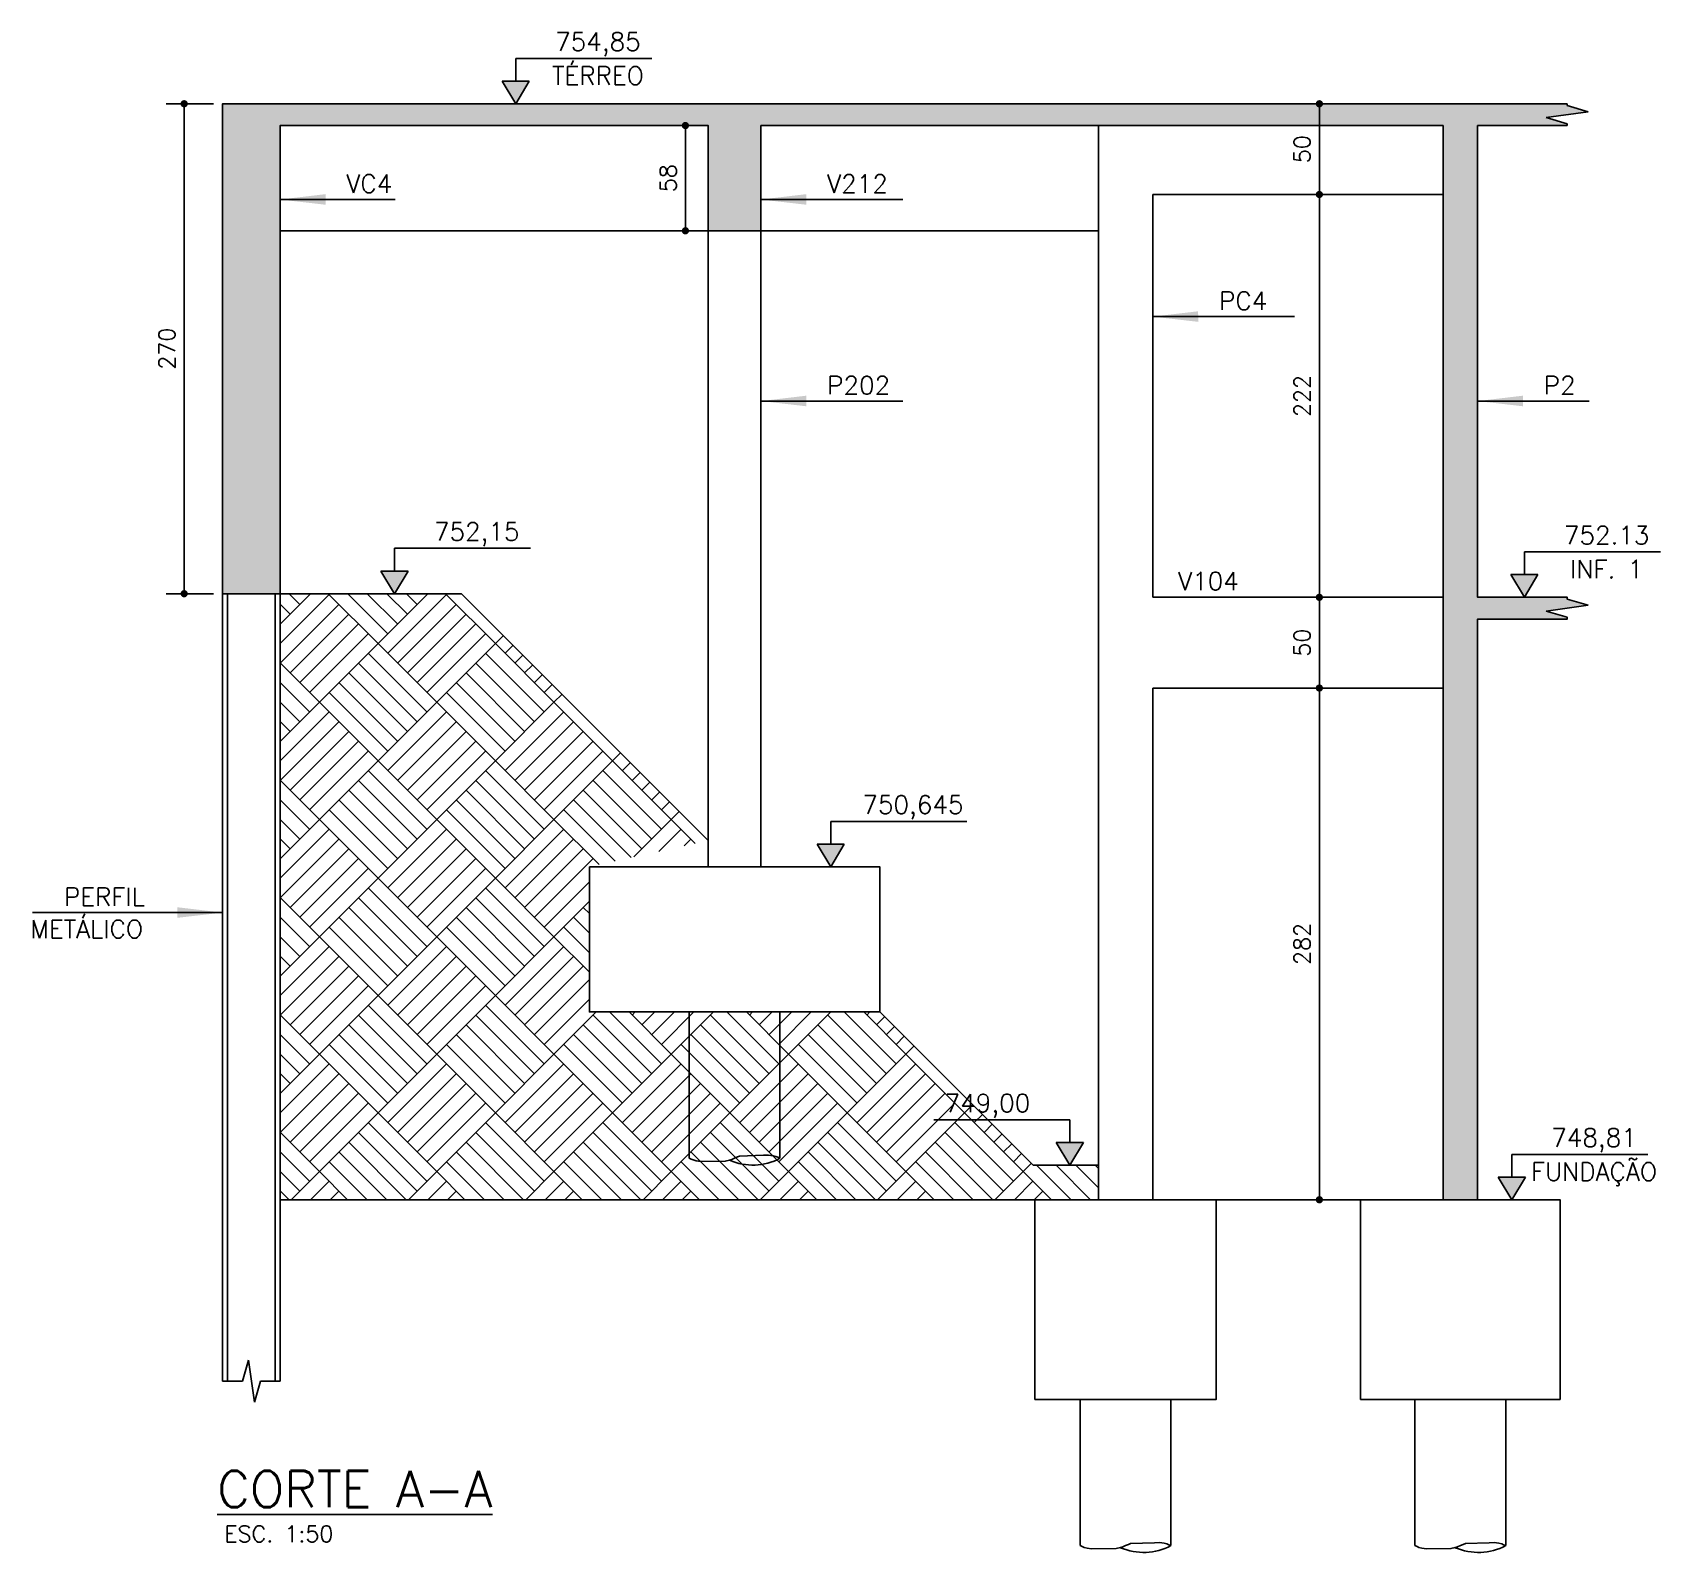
# Model space of a CAD drawing. Extents: x -15987 to 10953, y -16747 to -1189.
# Drawn here: x 9921 to 10818, y -16747 to -15909 of the extents above; entities that cross this region are included whole.
import ezdxf
from ezdxf.enums import TextEntityAlignment as Align

# ---------------------------------------------------------------- set-up
doc = ezdxf.new("R2010")
doc.units = 0
doc.header["$LTSCALE"] = 25
for name, color, linetype in [('COTA', 1, 'Continuous'), ('H2', 252, 'Continuous'), ('Linha_fina', 1, 'Continuous'), ('PENA_01', 1, 'Continuous'), ('PENA_03', 3, 'Continuous'), ('Pena_1', 1, 'Continuous'), ('T1', 2, 'Continuous'), ('TEXTO', 3, 'Continuous')]:
    doc.layers.add(name, color=color, linetype=linetype)
doc.styles.add('COTA', font='romans.shx')
doc.styles.get("Standard").update_dxf_attribs({"font": 'romans.shx'})
doc.styles.add('TEXTO', font='romans.shx', dxfattribs={"height": 10})
doc.styles.add('Texto1', font='romans.shx', dxfattribs={"height": 9})
doc.styles.add('Texto3', font='romans.shx', dxfattribs={"height": 20})
doc.dimstyles.new('forma', dxfattribs={"dimscale": 5, "dimtxt": 1.8, "dimasz": 0.8, "dimexe": 2, "dimexo": 1, "dimgap": 1, "dimtad": 1, "dimdec": 1, "dimzin": 9, "dimtxsty": 'COTA', "dimblk1": 'DOT', "dimblk2": 'DOT', "dimsah": 1, "dimcen": 0, "dimdle": 1, "dimclrd": 256, "dimclre": 256, "dimclrt": 2, "dimadec": 0, "dimazin": 0, "dimtfac": 1, "dimtdec": 0, "dimtmove": 0, "dimatfit": 3, "dimfxl": 1, "dimtolj": 1, "dimtzin": 0, "dimarcsym": 0})

# ---------------------------------------------------------------- blocks, each defined once
blk = doc.blocks.new('elevação_d')
at = {"layer": 'Linha_fina', "linetype": 'Continuous'}
blk.add_hatch(color=256, dxfattribs=at).paths.add_polyline_path([(0, 0), (1.5, 2.5), (-1.5, 2.5)])
at = {"layer": 'Linha_fina'}
for p, q in [((0, 5), (0, 2.5)), ((0, 5), (15, 5)), ((0, 0), (-1.5, 2.5)), ((-1.5, 2.5), (1.5, 2.5)), ((1.5, 2.5), (0, 0))]:
    blk.add_line(p, q, dxfattribs=at)
at = {"layer": 'TEXTO', "linetype": 'Continuous', "style": 'TEXTO'}
for p in [(9.07, 5.25), (9.07, 1.5)]:
    blk.add_attdef('XXXX.XX', text='', height=2, dxfattribs=at).set_placement(p, align=Align.BOTTOM_CENTER)
blk = doc.blocks.new('interrup')
at = {"layer": 'Linha_fina'}
for p, q in [((-1, 0), (-0.33, 2.31)), ((0.33, -2.31), (-0.33, 2.31)), ((1, 0), (0.33, -2.31))]:
    blk.add_line(p, q, dxfattribs=at)
blk = doc.blocks.new('ss')
at = {"layer": 'Linha_fina'}
blk.add_solid([(0, 0), (-2.501, -0.287), (-2.499, 0.296)], dxfattribs=at)
blk = doc.blocks.new('_Dot')
at = {"color": 0, "linetype": 'ByBlock', "lineweight": -2}
blk.add_line((-0.5, 0), (-1, 0), dxfattribs=at)
at = {"color": 0, "linetype": 'ByBlock', "const_width": 0.5}
blk.add_lwpolyline([(-0.25, 0, 1), (0.25, 0, 1)], format="xyb", close=True, dxfattribs=at)
blk = doc.blocks.new('*D585')
at = {"layer": 'COTA', "lineweight": -2, "transparency": 16777216}
for p, q in [((10634.22, -16270.24), (10619.81, -16270.24)), ((10629.81, -16548.24), (10629.81, -16274.24)), ((10634.22, -16552.24), (10619.81, -16552.24))]:
    blk.add_line(p, q, dxfattribs=at)
at = {"layer": 'Defpoints', "color": 0, "transparency": 16777216}
for p in [(10629.81, -16270.24), (10639.22, -16270.24), (10639.22, -16552.24)]:
    blk.add_point(p, dxfattribs=at)
at = {"layer": 'COTA', "lineweight": -2, "transparency": 16777216, "xscale": 4, "yscale": 4, "zscale": 4}
for p, rotation in [((10629.81, -16270.24), 90), ((10629.81, -16552.24), 270)]:
    blk.add_blockref('_Dot', p, dxfattribs=dict(at, rotation=rotation))
at = {"layer": 'COTA', "color": 2, "transparency": 16777216, "insert": (10620.31, -16411.24), "char_height": 9, "attachment_point": 5, "rotation": 90, "style": 'COTA'}
blk.add_mtext('\\A1;282 ', dxfattribs=at)
blk = doc.blocks.new('*D586')
at = {"layer": 'COTA', "lineweight": -2, "transparency": 16777216}
for p, q in [((10634.81, -16220.24), (10639.81, -16220.24)), ((10629.81, -16266.24), (10629.81, -16224.24)), ((10634.22, -16270.24), (10619.81, -16270.24))]:
    blk.add_line(p, q, dxfattribs=at)
at = {"layer": 'Defpoints', "color": 0, "transparency": 16777216}
for p in [(10629.81, -16220.24), (10629.81, -16220.24), (10639.22, -16270.24)]:
    blk.add_point(p, dxfattribs=at)
at = {"layer": 'COTA', "lineweight": -2, "transparency": 16777216, "xscale": 4, "yscale": 4, "zscale": 4}
for p, rotation in [((10629.81, -16220.24), 90), ((10629.81, -16270.24), 270)]:
    blk.add_blockref('_Dot', p, dxfattribs=dict(at, rotation=rotation))
at = {"layer": 'COTA', "color": 2, "transparency": 16777216, "insert": (10620.31, -16245.24), "char_height": 9, "attachment_point": 5, "rotation": 90, "style": 'COTA'}
blk.add_mtext('\\A1;50 ', dxfattribs=at)
blk = doc.blocks.new('*D587')
at = {"layer": 'COTA', "lineweight": -2, "transparency": 16777216}
for p, q in [((10634.81, -15998.24), (10639.81, -15998.24)), ((10629.81, -16216.24), (10629.81, -16002.24)), ((10634.81, -16220.24), (10639.81, -16220.24))]:
    blk.add_line(p, q, dxfattribs=at)
at = {"layer": 'Defpoints', "color": 0, "transparency": 16777216}
for p in [(10629.81, -15998.24), (10629.81, -15998.24), (10629.81, -16220.24)]:
    blk.add_point(p, dxfattribs=at)
at = {"layer": 'COTA', "lineweight": -2, "transparency": 16777216, "xscale": 4, "yscale": 4, "zscale": 4}
for p, rotation in [((10629.81, -15998.24), 90), ((10629.81, -16220.24), 270)]:
    blk.add_blockref('_Dot', p, dxfattribs=dict(at, rotation=rotation))
at = {"layer": 'COTA', "color": 2, "transparency": 16777216, "insert": (10620.31, -16109.24), "char_height": 9, "attachment_point": 5, "rotation": 90, "style": 'COTA'}
blk.add_mtext('\\A1;222 ', dxfattribs=at)
blk = doc.blocks.new('*D588')
at = {"layer": 'COTA', "lineweight": -2, "transparency": 16777216}
for p, q in [((10629.81, -15994.24), (10629.81, -15952.24)), ((10634.81, -15948.24), (10639.81, -15948.24)), ((10634.81, -15998.24), (10639.81, -15998.24))]:
    blk.add_line(p, q, dxfattribs=at)
at = {"layer": 'Defpoints', "color": 0, "transparency": 16777216}
for p in [(10629.81, -15948.24), (10629.81, -15948.24), (10629.81, -15998.24)]:
    blk.add_point(p, dxfattribs=at)
at = {"layer": 'COTA', "lineweight": -2, "transparency": 16777216, "xscale": 4, "yscale": 4, "zscale": 4}
for p, rotation in [((10629.81, -15948.24), 90), ((10629.81, -15998.24), 270)]:
    blk.add_blockref('_Dot', p, dxfattribs=dict(at, rotation=rotation))
at = {"layer": 'COTA', "color": 2, "transparency": 16777216, "insert": (10620.31, -15973.24), "char_height": 9, "attachment_point": 5, "rotation": 90, "style": 'COTA'}
blk.add_mtext('\\A1;50 ', dxfattribs=at)
blk = doc.blocks.new('*D589')
at = {"layer": 'COTA', "lineweight": -2, "transparency": 16777216}
for p, q in [((10020.31, -15948.24), (9994.1, -15948.24)), ((10004.1, -16214.24), (10004.1, -15952.24)), ((10020.31, -16218.24), (9994.1, -16218.24))]:
    blk.add_line(p, q, dxfattribs=at)
at = {"layer": 'Defpoints', "color": 0, "transparency": 16777216}
for p in [(10004.1, -15948.24), (10025.31, -15948.24), (10025.31, -16218.24)]:
    blk.add_point(p, dxfattribs=at)
at = {"layer": 'COTA', "lineweight": -2, "transparency": 16777216, "xscale": 4, "yscale": 4, "zscale": 4}
for p, rotation in [((10004.1, -15948.24), 90), ((10004.1, -16218.24), 270)]:
    blk.add_blockref('_Dot', p, dxfattribs=dict(at, rotation=rotation))
at = {"layer": 'COTA', "color": 2, "transparency": 16777216, "insert": (9994.6, -16083.24), "char_height": 9, "attachment_point": 5, "rotation": 90, "style": 'COTA'}
blk.add_mtext('\\A1;270 ', dxfattribs=at)
blk = doc.blocks.new('*D590')
at = {"layer": 'COTA', "lineweight": -2, "transparency": 16777216}
for p, q in [((10288.01, -15960.24), (10270.38, -15960.24)), ((10280.38, -16014.24), (10280.38, -15964.24)), ((10288.01, -16018.24), (10270.38, -16018.24))]:
    blk.add_line(p, q, dxfattribs=at)
at = {"layer": 'Defpoints', "color": 0, "transparency": 16777216}
for p in [(10280.38, -15960.24), (10293.01, -15960.24), (10293.01, -16018.24)]:
    blk.add_point(p, dxfattribs=at)
at = {"layer": 'COTA', "lineweight": -2, "transparency": 16777216, "xscale": 4, "yscale": 4, "zscale": 4}
for p, rotation in [((10280.38, -15960.24), 90), ((10280.38, -16018.24), 270)]:
    blk.add_blockref('_Dot', p, dxfattribs=dict(at, rotation=rotation))
at = {"layer": 'COTA', "color": 2, "transparency": 16777216, "insert": (10270.88, -15989.24), "char_height": 9, "attachment_point": 5, "rotation": 90, "style": 'COTA'}
blk.add_mtext('\\A1;58 ', dxfattribs=at)

msp = doc.modelspace()

# ---------------------------------------------------------------- hatches: boundary and pattern name
at = {"layer": 'COTA'}
h = msp.add_hatch(dxfattribs=at)
h.set_pattern_fill('AR-PARQ1', color=256, scale=0.15, angle=45, style=0)
h.set_pattern_definition([(135, (5843.494, -8034.184), (-64.65784, 0), [45.72, -45.72]), (135, (5848.88, -8028.796), (-64.65784, 0), [45.72, -45.72]), (135, (5854.27, -8023.41), (-64.65784, 0), [45.72, -45.72]), (135, (5859.66, -8018.02), (-64.65784, 0), [45.72, -45.72]), (135, (5865.047, -8012.63), (-64.65784, 0), [45.72, -45.72]), (135, (5870.435, -8007.244), (-64.65784, 0), [45.72, -45.72]), (135, (5875.823, -8001.855), (-64.65784, 0), [45.72, -45.72]), (45, (5811.165, -8001.855), (64.65784, 0), [45.72, -45.72]), (45, (5805.777, -7996.467), (64.65784, 0), [45.72, -45.72]), (45, (5800.39, -7991.08), (64.65784, 0), [45.72, -45.72]), (45, (5795, -7985.69), (64.65784, 0), [45.72, -45.72]), (45, (5789.612, -7980.303), (64.65784, 0), [45.72, -45.72]), (45, (5784.224, -7974.915), (64.65784, 0), [45.72, -45.72]), (45, (5778.836, -7969.526), (64.65784, 0), [45.72, -45.72])])
h.paths.add_polyline_path([(10057.01, -16218.24), (10157.01, -16218.24), (10293.01, -16354.24), (10227.51, -16368.74), (10227.51, -16448.74), (10282.51, -16448.74), (10387.51, -16448.74), (10472.01, -16533.24), (10508.01, -16533.24), (10508.01, -16552.24), (10057.01, -16552.24)])
at = {"layer": 'H2'}
msp.add_hatch(color=256, dxfattribs=at).paths.add_polyline_path([(10717.01, -15960.24), (10766.4, -15960.24), (10766.4, -15959.24), (10754.85, -15955.91), (10777.94, -15952.58), (10766.4, -15949.24), (10766.4, -15948.24), (10072.31, -15948.24), (10025.31, -15948.24), (10025.31, -16218.24), (10057.01, -16218.24), (10057.01, -15960.24), (10293.01, -15960.24), (10293.01, -16018.24), (10322.01, -16018.24), (10322.01, -15960.24), (10698.01, -15960.24), (10698.01, -16552.24), (10717.01, -16552.24), (10717.01, -16232.24), (10766.4, -16232.24), (10766.4, -16231.24), (10754.85, -16227.91), (10777.94, -16224.58), (10766.4, -16221.24), (10766.4, -16220.24), (10717.01, -16220.24)])

# ---------------------------------------------------------------- linework, layer by layer
at = {"layer": 'COTA'}
for p, q in [((10157.01, -16218.24), (10057.01, -16218.24)), ((10157.01, -16218.24), (10293.01, -16354.24)), ((10538.01, -16220.24), (10698.01, -16220.24)), ((10538.01, -16270.24), (10698.01, -16270.24)), ((10282.51, -16448.74), (10282.51, -16529.37)), ((10332.51, -16448.74), (10332.51, -16529.37)), ((10387.51, -16448.74), (10472.01, -16533.24)), ((10472.01, -16533.24), (10508.01, -16533.24)), ((10498.01, -16662.24), (10498.01, -16742.87)), ((10548.01, -16662.24), (10548.01, -16742.87)), ((10682.51, -16662.24), (10682.51, -16742.87)), ((10732.51, -16662.24), (10732.51, -16742.87))]:
    msp.add_line(p, q, dxfattribs=at)
for points in [[(10332.51, -16529.37), (10331.39, -16528.85), (10330.3, -16528.43), (10328.78, -16528.01), (10326.24, -16527.65), (10323.44, -16527.75), (10310.28, -16528.26), (10309.1, -16528.66), (10307.51, -16529.37)], [(10282.51, -16529.37), (10283.63, -16529.89), (10284.72, -16530.31), (10286.24, -16530.73), (10288.79, -16531.09), (10302.3, -16530.99), (10304.74, -16530.48), (10305.92, -16530.08), (10307.51, -16529.37)], [(10498.01, -16742.87), (10499.13, -16743.39), (10500.22, -16743.81), (10501.74, -16744.23), (10504.29, -16744.59), (10517.8, -16744.49), (10520.24, -16743.98), (10521.42, -16743.58), (10523.01, -16742.87)], [(10548.01, -16742.87), (10546.89, -16742.35), (10545.8, -16741.93), (10544.28, -16741.51), (10541.74, -16741.15), (10538.94, -16741.25), (10525.78, -16741.76), (10524.6, -16742.16), (10523.01, -16742.87)], [(10682.51, -16742.87), (10683.63, -16743.39), (10684.72, -16743.81), (10686.24, -16744.23), (10688.79, -16744.59), (10702.3, -16744.49), (10704.74, -16743.98), (10705.92, -16743.58), (10707.51, -16742.87)], [(10732.51, -16742.87), (10731.39, -16742.35), (10730.3, -16741.93), (10728.78, -16741.51), (10726.24, -16741.15), (10723.44, -16741.25), (10710.28, -16741.76), (10709.1, -16742.16), (10707.51, -16742.87)]]:
    msp.add_lwpolyline(points, dxfattribs=at)
for centre in [(10317.47, -16501.03), (10532.97, -16714.53), (10717.47, -16714.53)]:
    msp.add_arc(centre, 32.09, 246.63208, 297.96046, dxfattribs=at)
at = {"layer": 'Linha_fina'}
for p, q in [((10766.4, -15949.24), (10766.4, -15948.24)), ((10766.4, -15960.24), (10766.4, -15959.24)), ((10120.46, -16001.01), (10057.01, -16001.01)), ((10400.17, -16001.01), (10322.01, -16001.01)), ((10616.17, -16065.55), (10538.01, -16065.55)), ((10400.17, -16112.08), (10322.01, -16112.08)), ((10778.53, -16112.08), (10717.01, -16112.08)), ((9920.53, -16394), (10025.31, -16394)), ((10025.31, -16652.24), (10036.16, -16652.24)), ((10046.16, -16652.24), (10057.01, -16652.24))]:
    msp.add_line(p, q, dxfattribs=at)
at = {"layer": 'PENA_01'}
for p, q in [((10508.01, -16552.24), (10508.01, -15960.24)), ((10698.01, -15998.24), (10538.01, -15998.24)), ((10538.01, -15998.24), (10538.01, -16220.24)), ((10057.01, -16018.24), (10293.01, -16018.24)), ((10322.01, -16018.24), (10508.01, -16018.24)), ((10025.31, -16218.24), (10025.31, -16652.24)), ((10028, -16218.24), (10028, -16652.24)), ((10054.32, -16218.24), (10054.32, -16652.24)), ((10057.01, -16218.24), (10057.01, -16652.24)), ((10538.01, -16270.24), (10538.01, -16552.24))]:
    msp.add_line(p, q, dxfattribs=at)
for points in [[(10293.01, -16018.24), (10293.01, -16368.74)], [(10322.01, -16018.24), (10322.01, -16368.74)]]:
    msp.add_lwpolyline(points, dxfattribs=at)
for points in [[(10227.51, -16368.74), (10387.51, -16368.74), (10387.51, -16448.74), (10227.51, -16448.74)], [(10473.01, -16552.24), (10573.01, -16552.24), (10573.01, -16662.24), (10473.01, -16662.24)]]:
    msp.add_lwpolyline(points, close=True, dxfattribs=at)
at = {"layer": 'PENA_03'}
msp.add_line((10057.01, -16552.24), (10759.44, -16552.24), dxfattribs=at)
for points in [[(10766.4, -15948.24), (10072.31, -15948.24), (10025.31, -15948.24), (10025.31, -16218.24), (10057.01, -16218.24), (10057.01, -15960.24), (10293.01, -15960.24), (10293.01, -16018.24), (10322.01, -16018.24), (10322.01, -15960.24), (10698.01, -15960.24), (10698.01, -16552.24)], [(10766.4, -15960.24), (10717.01, -15960.24), (10717.01, -16220.24), (10766.4, -16220.24), (10766.4, -16221.24)], [(10766.4, -16231.24), (10766.4, -16232.24), (10717.01, -16232.24), (10717.01, -16552.24)]]:
    msp.add_lwpolyline(points, dxfattribs=at)
msp.add_lwpolyline([(10652.51, -16552.24), (10762.51, -16552.24), (10762.51, -16662.24), (10652.51, -16662.24)], close=True, dxfattribs=at)

# ---------------------------------------------------------------- block references
at = {"layer": 'COTA'}
ref = msp.add_blockref('elevação_d', (10186.83, -15948.24), dxfattribs=dict(at, xscale=5, yscale=5, zscale=5))
ref.add_attrib('XXXX.XX', '754,85', dxfattribs={"layer": 'TEXTO', "linetype": 'Continuous', "height": 10, "style": 'TEXTO'}).set_placement((10232.19, -15921.99), align=Align.BOTTOM_CENTER)
ref.add_attrib('XXXX.XX', 'TÉRREO', dxfattribs={"layer": 'TEXTO', "linetype": 'Continuous', "height": 10, "style": 'TEXTO'}).set_placement((10232.19, -15940.74), align=Align.BOTTOM_CENTER)
ref = msp.add_blockref('elevação_d', (10120.02, -16218.24), dxfattribs=dict(at, xscale=5, yscale=5, zscale=5))
ref.add_attrib('XXXX.XX', '752,15', dxfattribs={"layer": 'TEXTO', "linetype": 'Continuous', "height": 10, "style": 'TEXTO'}).set_placement((10165.38, -16191.99), align=Align.BOTTOM_CENTER)
ref = msp.add_blockref('elevação_d', (10742.81, -16220.24), dxfattribs=dict(at, xscale=5, yscale=5, zscale=5))
ref.add_attrib('XXXX.XX', '752.13', dxfattribs={"layer": 'TEXTO', "linetype": 'Continuous', "height": 10, "style": 'TEXTO'}).set_placement((10788.17, -16193.99), align=Align.BOTTOM_CENTER)
ref.add_attrib('XXXX.XX', 'INF. 1', dxfattribs={"layer": 'TEXTO', "linetype": 'Continuous', "height": 10, "style": 'TEXTO'}).set_placement((10788.17, -16212.74), align=Align.BOTTOM_CENTER)
ref = msp.add_blockref('elevação_d', (10360.45, -16368.74), dxfattribs=dict(at, xscale=5, yscale=5, zscale=5))
ref.add_attrib('XXXX.XX', '750,645', dxfattribs={"layer": 'TEXTO', "linetype": 'Continuous', "height": 10, "style": 'TEXTO'}).set_placement((10405.81, -16342.49), align=Align.BOTTOM_CENTER)
ref = msp.add_blockref('elevação_d', (10492.27, -16533.24), dxfattribs=dict(at, xscale=-5, yscale=5, zscale=5))
ref.add_attrib('XXXX.XX', '749,00', dxfattribs={"layer": 'TEXTO', "linetype": 'Continuous', "height": 10, "style": 'TEXTO'}).set_placement((10446.91, -16506.99), align=Align.BOTTOM_CENTER)
ref = msp.add_blockref('elevação_d', (10735.84, -16552.24), dxfattribs=dict(at, xscale=5, yscale=5, zscale=5))
ref.add_attrib('XXXX.XX', '748,81', dxfattribs={"layer": 'TEXTO', "linetype": 'Continuous', "height": 10, "style": 'TEXTO'}).set_placement((10781.2, -16525.99), align=Align.BOTTOM_CENTER)
ref.add_attrib('XXXX.XX', 'FUNDAÇÃO', dxfattribs={"layer": 'TEXTO', "linetype": 'Continuous', "height": 10, "style": 'TEXTO'}).set_placement((10781.2, -16544.74), align=Align.BOTTOM_CENTER)
at = {"layer": 'Linha_fina', "xscale": 5, "yscale": 5, "zscale": 5, "rotation": 90}
for p in [(10766.4, -15954.24), (10766.4, -16226.24)]:
    msp.add_blockref('interrup', p, dxfattribs=at)
at = {"layer": 'Linha_fina', "xscale": 5, "yscale": 5, "zscale": 5}
msp.add_blockref('interrup', (10041.16, -16652.24), dxfattribs=at)
at = {"layer": 'Pena_1', "yscale": 10, "zscale": 10}
for p, xscale in [((10057.01, -16001.01), -10), ((10322.01, -16001.01), -10), ((10538.01, -16065.55), -10), ((10322.01, -16112.08), -10), ((10717.01, -16112.08), -10), ((10025.31, -16394), 10)]:
    msp.add_blockref('ss', p, dxfattribs=dict(at, xscale=xscale))

# ---------------------------------------------------------------- texts
at = {"layer": 'T1'}
for s, p in [('VC4', (10093.5, -15997.29)), ('V212', (10358.5, -15997.29)), ('PC4', (10574.5, -16061.83)), ('P202', (10358.5, -16108.36)), ('P2', (10753.5, -16108.36)), ('V104', (10552, -16216.31)), ('PERFIL', (9937.86, -16390.27)), ('METÁLICO', (9919.29, -16408.08))]:
    msp.add_text(s, height=10, dxfattribs=at).set_placement(p)
at = {"layer": 'TEXTO', "color": 4, "style": 'Texto3'}
msp.add_text('%%UCORTE A-A', height=20, dxfattribs=at).set_placement((10022.34, -16721.73))
at = {"layer": 'TEXTO', "color": 2, "style": 'Texto1'}
msp.add_text('ESC. 1:50', height=9, dxfattribs=at).set_placement((10026.2, -16740.91))

# ---------------------------------------------------------------- dimensions: what is measured, and where the dimension line sits
at = {"layer": 'COTA'}
for base, p1, p2, override, picture, middle in [((10004.1, -15948.24), (10025.31, -16218.24), (10025.31, -15948.24), {"dimpost": ' '}, '*D589', (9994.6, -16083.24)), ((10629.81, -15948.24), (10629.81, -15998.24), (10629.81, -15948.24), {"dimpost": ' ', "dimtmove": 1}, '*D588', (10620.31, -15973.24)), ((10280.38, -15960.24), (10293.01, -16018.24), (10293.01, -15960.24), {"dimpost": ' '}, '*D590', (10270.88, -15989.24)), ((10629.81, -15998.24), (10629.81, -16220.24), (10629.81, -15998.24), {"dimpost": ' ', "dimtmove": 1}, '*D587', (10620.31, -16109.24)), ((10629.81, -16220.24), (10639.22, -16270.24), (10629.81, -16220.24), {"dimpost": ' ', "dimtmove": 1}, '*D586', (10620.31, -16245.24)), ((10629.81, -16270.24), (10639.22, -16552.24), (10639.22, -16270.24), {"dimpost": ' '}, '*D585', (10620.31, -16411.24))]:
    dim = msp.add_linear_dim(base=base, p1=p1, p2=p2, angle=90, dimstyle='forma', override=override, dxfattribs=at)
    dim.commit()
    dim.dimension.update_dxf_attribs({"geometry": picture, "text_midpoint": middle})

doc.saveas('drawing.dxf')
